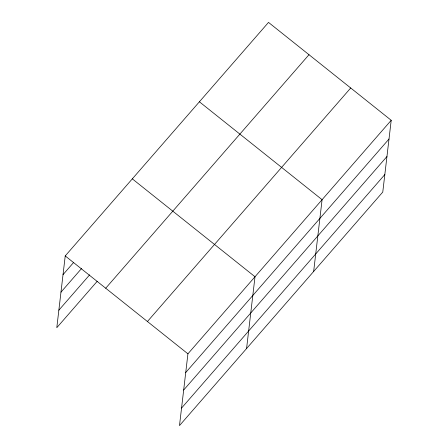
<?xml version="1.0" encoding="UTF-8"?>
<svg xmlns="http://www.w3.org/2000/svg" width="448" height="448" viewBox="0 0 448 448"><rect width="100%" height="100%" fill="white"/><g stroke="black" fill="none" stroke-linecap="round" stroke-linejoin="round"><path stroke-width="0.67" d="M391.205 120.294L187.925 353.819L179.491 425.6L382.771 192.074L391.205 120.294L268.509 22.4L65.229 255.926L56.795 327.706L97.227 281.26M246.574 348.538L255.007 276.752L132.311 178.858M313.656 271.477L322.09 199.69L199.394 101.797M63.028 274.646L73.595 262.506M60.973 292.158L81.648 268.402M58.85 310.195L89.639 274.831M105.717 288.226L308.997 54.706M147.437 321.513L350.717 87.987M185.724 372.54L389.004 139.014M183.669 390.051L386.949 156.526M181.552 408.089L384.826 174.569M65.229 255.926L187.925 353.819"/></g></svg>
